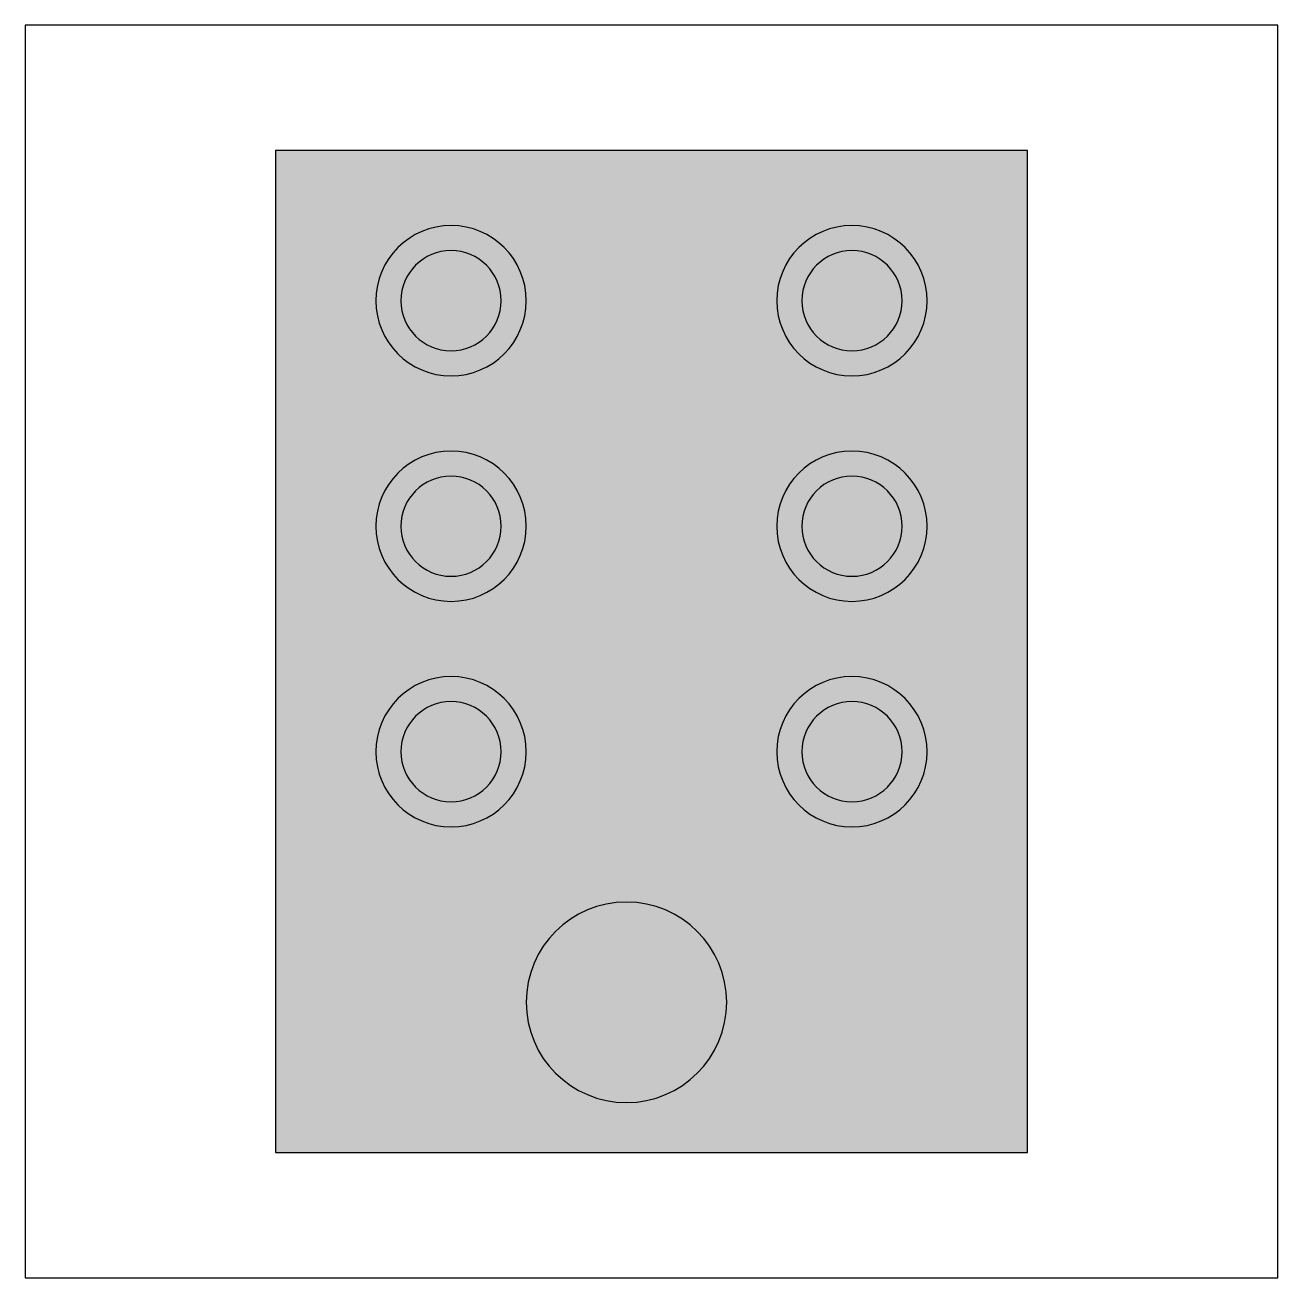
# Model space of a CAD drawing. Header units: millimetres. Extents: x 0 to 50, y -50 to 0.
import ezdxf

# ---------------------------------------------------------------- set-up
doc = ezdxf.new("R2010")
doc.units = ezdxf.units.MM
doc.layers.add('LEGENDE', color=7, linetype='Continuous')

msp = doc.modelspace()

# ---------------------------------------------------------------- hatches: boundary and pattern name
at = {"layer": 'LEGENDE', "extrusion": (0, 0, -1)}
msp.add_hatch(color=8, dxfattribs=at).paths.add_polyline_path([(-40, -45), (-10, -45), (-10, -5), (-40, -5)])
h = msp.add_hatch(color=3, dxfattribs=at)
edge = h.paths.add_edge_path()
edge.add_arc((-33, -11), 2, 0, 360)
edge = h.paths.add_edge_path()
edge.add_arc((-17, -11), 2, 0, 360)
h = msp.add_hatch(color=5, dxfattribs=at)
edge = h.paths.add_edge_path()
edge.add_arc((-33, -20), 2, 0, 360)
edge = h.paths.add_edge_path()
edge.add_arc((-17, -20), 2, 0, 360)
h = msp.add_hatch(color=2, dxfattribs=at)
edge = h.paths.add_edge_path()
edge.add_arc((-17, -29), 2, 0, 360)
edge = h.paths.add_edge_path()
edge.add_arc((-33, -29), 2, 0, 360)
h = msp.add_hatch(color=1, dxfattribs=at)
edge = h.paths.add_edge_path()
edge.add_arc((-24, -39), 4, 0, 360)

# ---------------------------------------------------------------- linework, layer by layer
msp.add_lwpolyline([(0, -50), (50, -50), (50, 0), (0, 0)], close=True)
for p, q in [((10, -5), (10, -45)), ((40, -5), (10, -5)), ((40, -45), (40, -5)), ((10, -45), (40, -45))]:
    msp.add_line(p, q, dxfattribs=at)
for centre, radius in [((-17, -11), 3), ((-33, -11), 3), ((-17, -11), 2), ((-33, -11), 2), ((-17, -20), 3), ((-33, -20), 3), ((-17, -20), 2), ((-33, -20), 2), ((-17, -29), 3), ((-33, -29), 3), ((-17, -29), 2), ((-33, -29), 2), ((-24, -39), 4)]:
    msp.add_circle(centre, radius, dxfattribs=at)

doc.saveas('drawing.dxf')
